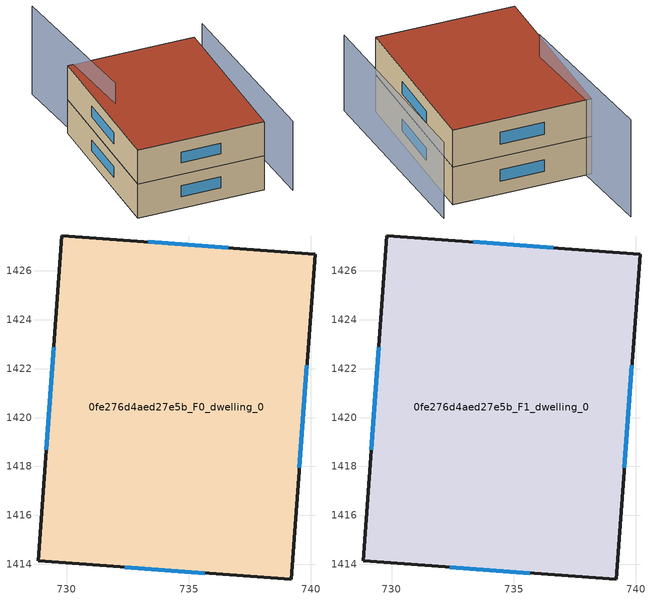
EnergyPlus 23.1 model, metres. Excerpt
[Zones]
0fe276d4aed27e5b_F0_dwelling_0
 floor ground (EU_floor_Construction): 740.17,1426.69 739.2,1413.37 728.82,1414.13 729.79,1427.45 z0
 wall outside (EU_wall_Construction): 740.17,1426.69 729.79,1427.45 728.82,1414.13 739.2,1413.37 740.17,1426.69 z0:3
 window (EU_Window_Construction): 736.61,1426.95 733.34,1427.19 / 739.53,1417.93 739.83,1422.13 / 732.38,1413.87 735.65,1413.63 / 729.46,1422.89 729.16,1418.69 z1.03:1.97
0fe276d4aed27e5b_F1_dwelling_0
 floor to 0fe276d4aed27e5b_F0_dwelling_0 (EU_floor_Construction): 740.17,1426.69 739.2,1413.37 728.82,1414.13 729.79,1427.45 z3
 wall outside (EU_wall_Construction): 740.17,1426.69 729.79,1427.45 728.82,1414.13 739.2,1413.37 740.17,1426.69 z3:6
 window (EU_Window_Construction): 736.61,1426.95 733.34,1427.19 / 739.53,1417.93 739.83,1422.13 / 732.38,1413.87 735.65,1413.63 / 729.46,1422.89 729.16,1418.69 z4.03:4.97
 roof outside (EU_roof_Construction): 739.2,1413.37 740.17,1426.69 729.79,1427.45 728.82,1414.13 z6
shading: 741.05,1412.27 741.51,1427.96 z0:6.1; 730.05,1433.72 730.42,1420.89 z0:7.8
[Building]
EU S2 Campaign: North Axis=0; Terrain=City; Solar Distribution=FullExterior
[Site:Location]
Cape.Town.Intl.AP: Latitude=-33.965; Longitude=18.602; Time Zone=2; Elevation=46
[SizingPeriod:WeatherFileDays]
AnnualSizingPeriod: Begin Month=1; Begin Day of Month=1; End Month=12; End Day of Month=31; Day of Week for Start Day=Monday; Use Weather File Daylight Saving Period=No; Use Weather File Rain and Snow Indicators=No
[MATERIAL]
EU_InternalMass_Material: Roughness=MediumRough; Thickness=0.1; Conductivity=1; Density=1800; Specific Heat=900; Thermal Absorptance=0.9; Solar Absorptance=0.7; Visible Absorptance=0.7
[MATERIAL:NOMASS] Roughness=MediumRough; Thermal Absorptance=0.9; Solar Absorptance=0.7; Visible Absorptance=0.7
Name | Thermal Resistance
EU_wall_NoMass | 0.493876
EU_roof_NoMass | 0.449382
EU_floor_NoMass | 1.25
[WINDOWMATERIAL:SIMPLEGLAZINGSYSTEM]
EU_Window_SimpleGlazing: UFactor=4.4; Solar Heat Gain Coefficient=0.85; Visible Transmittance=0.85
[CONSTRUCTION]
EU_wall_Construction: EU_wall_NoMass
EU_roof_Construction: EU_roof_NoMass
EU_floor_Construction: EU_floor_NoMass
EU_Window_Construction: EU_Window_SimpleGlazing
EU_InternalMass_Construction: EU_InternalMass_Material
[ZONE] Type=1; Multiplier=1; Ceiling Height=autocalculate; Volume=416.672; Floor Area=autocalculate; Part of Total Floor Area=Yes
0fe276d4aed27e5b_F0_dwelling_0; 0fe276d4aed27e5b_F1_dwelling_0
[INTERNALMASS] Construction=EU_InternalMass_Construction; Surface Area=138.891
Name | Zone or ZoneList
0fe276d4aed27e5b_F0_dwelling_0_EU_InternalMass | 0fe276d4aed27e5b_F0_dwelling_0
0fe276d4aed27e5b_F1_dwelling_0_EU_InternalMass | 0fe276d4aed27e5b_F1_dwelling_0
[OTHEREQUIPMENT] Fuel Type=Electricity; Design Level Calculation Method=Watts/Area; Power per Zone Floor Area=1; Fraction Latent=0; Fraction Radiant=0; Fraction Lost=0; Carbon Dioxide Generation Rate=0; EndUse Subcategory=EU_Step8_InternalGains
Name | Zone or ZoneList or Space or SpaceList | Schedule
EU_Step8_InternalGain_0fe276d4aed27e5b_F0_dwelling_0_f000 | 0fe276d4aed27e5b_F0_dwelling_0 | EU_Step8_GainSchedule_0fe276d4aed27e5b_F0_dwelling_0_f000
EU_Step8_InternalGain_0fe276d4aed27e5b_F1_dwelling_0_f000 | 0fe276d4aed27e5b_F1_dwelling_0 | EU_Step8_GainSchedule_0fe276d4aed27e5b_F1_dwelling_0_f000
[ZONEVENTILATION:DESIGNFLOWRATE] Schedule=EU_AlwaysOn; Design Flow Rate Calculation Method=AirChanges/Hour; Air Changes per Hour=0.64; Ventilation Type=Natural; Fan Pressure Rise=0; Fan Total Efficiency=1; Constant Term Coefficient=1; Temperature Term Coefficient=0; Velocity Term Coefficient=0; Velocity Squared Term Coefficient=0; Minimum Indoor Temperature=-100; Maximum Indoor Temperature=100; Delta Temperature=-100; Minimum Outdoor Temperature=-100; Maximum Outdoor Temperature=100; Maximum Wind Speed=40
Name | Zone or ZoneList or Space or SpaceList
EU_ConstantAir_0fe276d4aed27e5b_F0_dwelling_0 | 0fe276d4aed27e5b_F0_dwelling_0
EU_ConstantAir_0fe276d4aed27e5b_F1_dwelling_0 | 0fe276d4aed27e5b_F1_dwelling_0
[HVACTEMPLATE:THERMOSTAT] Constant Heating Setpoint=20; Constant Cooling Setpoint=50
EU_HeatOnly_0fe276d4aed27e5b_F0_dwelling_0; EU_HeatOnly_0fe276d4aed27e5b_F1_dwelling_0
[HVACTEMPLATE:ZONE:IDEALLOADSAIRSYSTEM] System Availability Schedule=EU_AlwaysOn; Maximum Heating Supply Air Temperature=50; Minimum Cooling Supply Air Temperature=13; Maximum Heating Supply Air Humidity Ratio=0.0156; Minimum Cooling Supply Air Humidity Ratio=0.0077; Heating Limit=NoLimit; Cooling Limit=NoLimit; Heating Availability Schedule=EU_AlwaysOn; Cooling Availability Schedule=EU_CoolingOff; Dehumidification Control Type=ConstantSensibleHeatRatio; Cooling Sensible Heat Ratio=0.7; Dehumidification Setpoint=60; Humidification Control Type=None; Humidification Setpoint=30; Outdoor Air Method=None; Outdoor Air Flow Rate per Person=0.00944; Outdoor Air Flow Rate per Zone Floor Area=0; Outdoor Air Flow Rate per Zone=0; Demand Controlled Ventilation Type=None; Outdoor Air Economizer Type=NoEconomizer; Heat Recovery Type=None; Sensible Heat Recovery Effectiveness=0.7; Latent Heat Recovery Effectiveness=0.65
Name | Template Thermostat
0fe276d4aed27e5b_F0_dwelling_0 | EU_HeatOnly_0fe276d4aed27e5b_F0_dwelling_0
0fe276d4aed27e5b_F1_dwelling_0 | EU_HeatOnly_0fe276d4aed27e5b_F1_dwelling_0
[SIZING:ZONE] Zone Cooling Design Supply Air Temperature Input Method=SupplyAirTemperature; Zone Cooling Design Supply Air Temperature=13; Zone Heating Design Supply Air Temperature Input Method=SupplyAirTemperature; Zone Heating Design Supply Air Temperature=50; Zone Cooling Design Supply Air Humidity Ratio=0.008; Zone Heating Design Supply Air Humidity Ratio=0.008; Cooling Design Air Flow Method=DesignDay; Cooling Design Air Flow Rate=0; Cooling Minimum Air Flow per Zone Floor Area=0.000762; Cooling Minimum Air Flow=0; Cooling Minimum Air Flow Fraction=0.2; Heating Design Air Flow Method=DesignDay; Heating Design Air Flow Rate=0; Heating Maximum Air Flow per Zone Floor Area=0.002032; Heating Maximum Air Flow=0.141576; Heating Maximum Air Flow Fraction=0.3; Account for Dedicated Outdoor Air System=No; Dedicated Outdoor Air System Control Strategy=NeutralSupplyAir; Dedicated Outdoor Air Low Setpoint Temperature for Design=autosize; Dedicated Outdoor Air High Setpoint Temperature for Design=autosize; Zone Load Sizing Method=Sensible Load Only No Latent Load; Zone Latent Cooling Design Supply Air Humidity Ratio Input Method=HumidityRatioDifference; Zone Cooling Design Supply Air Humidity Ratio Difference=0.005; Zone Latent Heating Design Supply Air Humidity Ratio Input Method=HumidityRatioDifference; Zone Humidification Design Supply Air Humidity Ratio Difference=0.005
0fe276d4aed27e5b_F0_dwelling_0; 0fe276d4aed27e5b_F1_dwelling_0
[SCHEDULE:CONSTANT]
Name | Hourly Value
EU_AlwaysOn | 1
EU_CoolingOff | 0
[SCHEDULE:FILE] Column Number=1; Rows to Skip at Top=0; Number of Hours of Data=8760; Column Separator=Comma; Interpolate to Timestep=No; Minutes per Item=60; Adjust Schedule for Daylight Savings=Yes
Name | File
EU_Step8_GainSchedule_0fe276d4aed27e5b_F0_dwelling_0_f000 | ../../schedules/0fe276d4aed27e5b/0fe276d4aed27e5b_F0_dwelling_0_f000_gain.csv
EU_Step8_GainSchedule_0fe276d4aed27e5b_F1_dwelling_0_f000 | ../../schedules/0fe276d4aed27e5b/0fe276d4aed27e5b_F1_dwelling_0_f000_gain.csv
